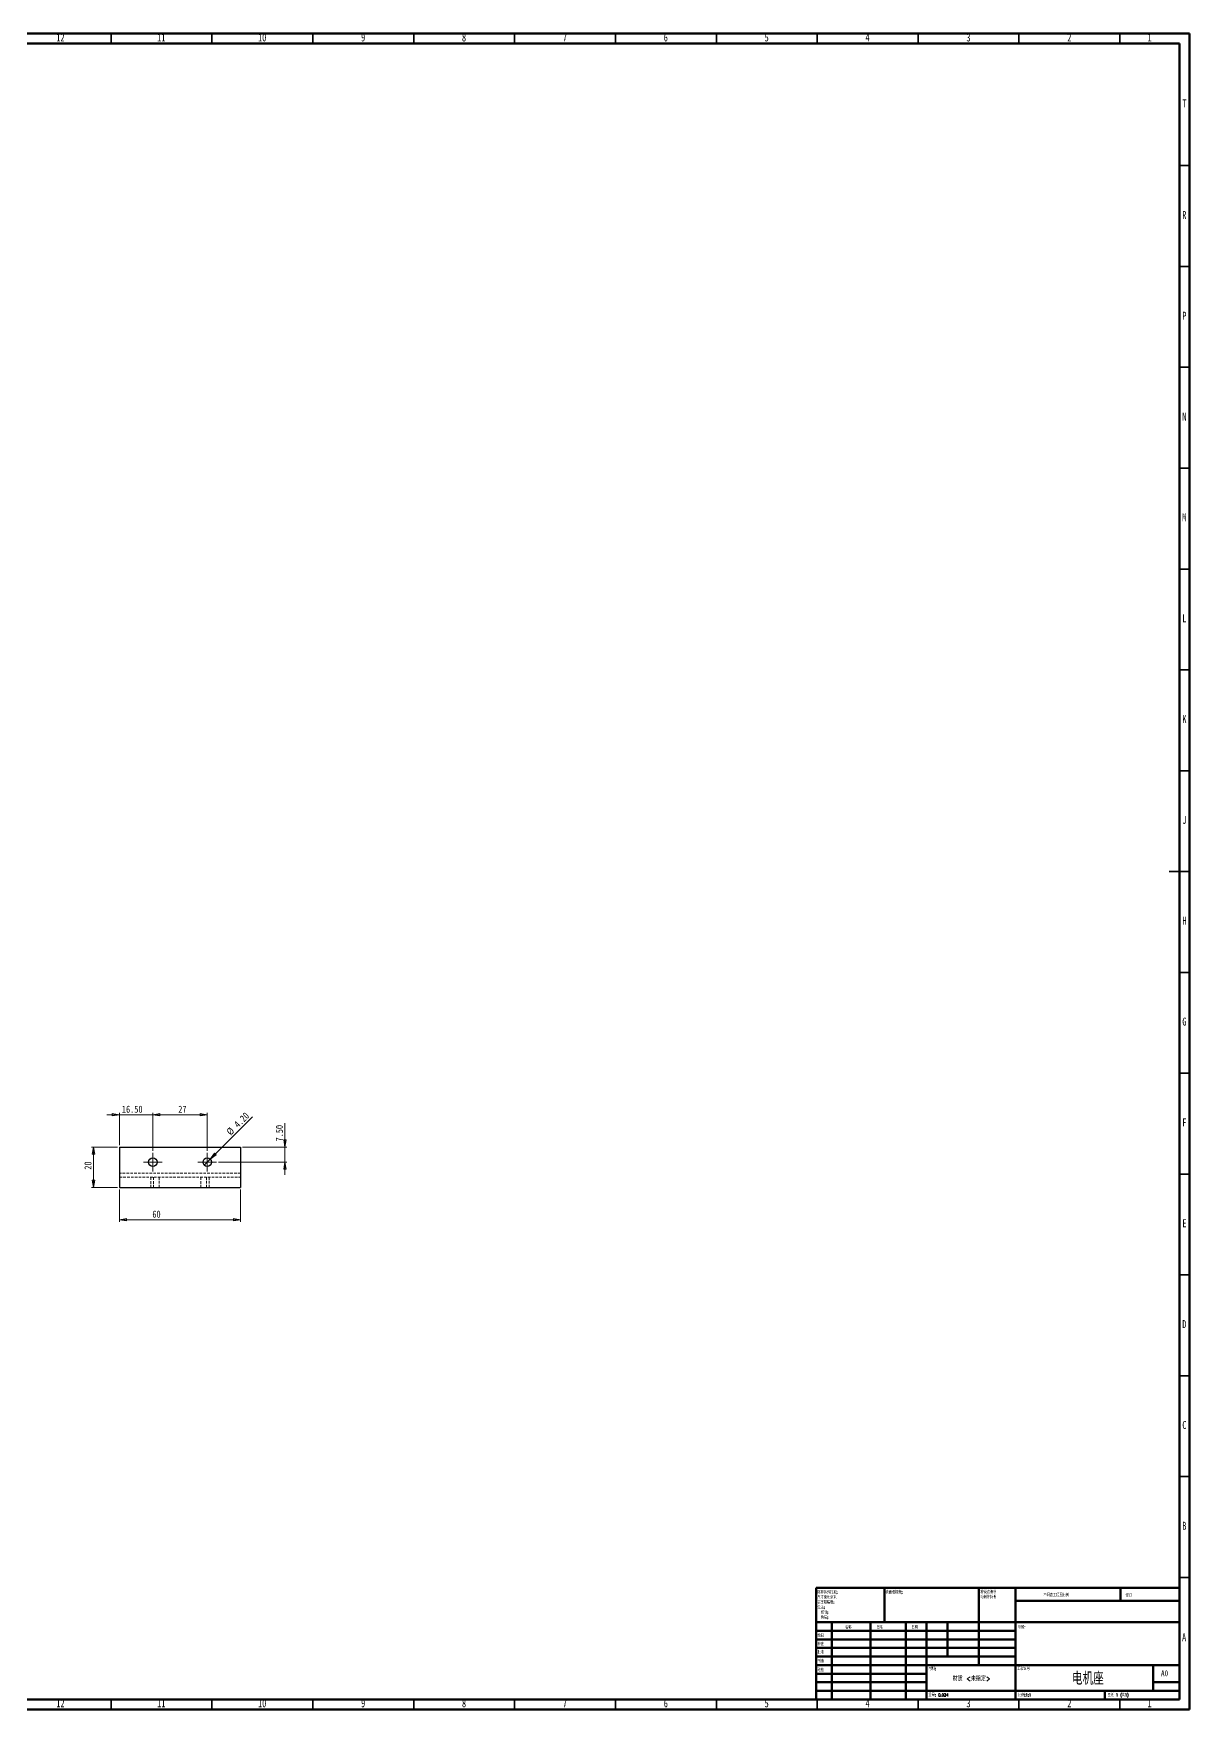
# Model space of a CAD drawing. Header units: millimetres. Extents: x 15 to 1184, y 5 to 836.
# Drawn here: x 611 to 1184, y 5 to 836 of the extents above; entities that cross this region are included whole.
import ezdxf

# ---------------------------------------------------------------- set-up
doc = ezdxf.new("R2010")
doc.units = ezdxf.units.MM
doc.linetypes.add('HIDDEN', pattern=[1.905, 1.27, -0.635])
doc.styles.add('SLDTEXTSTYLE0', font='TXT', dxfattribs={"width": 0.75, "bigfont": 'bigfont'})
doc.styles.add('SLDTEXTSTYLE1', font='TXT', dxfattribs={"width": 0.694444, "bigfont": 'bigfont'})
doc.styles.add('SLDTEXTSTYLE2', font='TXT', dxfattribs={"width": 0.75})
doc.dimstyles.new('SLDDIMSTYLE0', dxfattribs={"dimtxt": 3.5, "dimasz": 3.556, "dimexe": 0, "dimexo": 0.0625, "dimgap": 0.875, "dimtad": 1, "dimrnd": 1e-09, "dimzin": 12, "dimdsep": 46, "dimtxsty": 'SLDTEXTSTYLE2', "dimblk1": 'CLOSED', "dimblk2": 'CLOSED', "dimsah": 1, "dimcen": 0.09, "dimadec": 0, "dimazin": 3, "dimtfac": 1, "dimtmove": 0, "dimatfit": 0, "dimldrblk": 'CLOSED', "dimfxl": 1, "dimfrac": 2, "dimtolj": 1, "dimtzin": 12, "dimarcsym": 0})
doc.dimstyles.new('SLDDIMSTYLE2', dxfattribs={"dimtxt": 3.5, "dimasz": 3.556, "dimexe": 0, "dimexo": 0.0625, "dimgap": 0.875, "dimtad": 1, "dimrnd": 1e-09, "dimzin": 12, "dimdsep": 46, "dimtxsty": 'SLDTEXTSTYLE2', "dimblk1": 'CLOSED', "dimblk2": 'CLOSED', "dimsah": 1, "dimcen": 0.09, "dimadec": 0, "dimazin": 3, "dimtfac": 1, "dimtofl": 0, "dimtmove": 0, "dimatfit": 3, "dimldrblk": 'CLOSED', "dimfxl": 1, "dimfrac": 2, "dimtolj": 1, "dimtzin": 12, "dimarcsym": 0})
doc.dimstyles.new('SLDDIMSTYLE3', dxfattribs={"dimtxt": 3.5, "dimasz": 3.556, "dimexe": 0, "dimexo": 0.0625, "dimgap": 0.875, "dimtad": 1, "dimrnd": 1e-09, "dimzin": 4, "dimdsep": 46, "dimtxsty": 'SLDTEXTSTYLE2', "dimblk1": 'CLOSED', "dimblk2": 'CLOSED', "dimsah": 1, "dimcen": 0.09, "dimadec": 0, "dimazin": 1, "dimtfac": 1, "dimtmove": 0, "dimatfit": 0, "dimldrblk": 'CLOSED', "dimfxl": 1, "dimfrac": 2, "dimtolj": 1, "dimtzin": 12, "dimarcsym": 0})
doc.dimstyles.new('SLDDIMSTYLE4', dxfattribs={"dimtxt": 3.5, "dimasz": 3.556, "dimexe": 0, "dimexo": 0.0625, "dimgap": 0.875, "dimtad": 1, "dimrnd": 1e-09, "dimzin": 4, "dimdsep": 46, "dimtxsty": 'SLDTEXTSTYLE2', "dimblk1": 'NONE', "dimblk2": 'CLOSED', "dimsah": 1, "dimcen": 0, "dimadec": 0, "dimazin": 1, "dimtfac": 1, "dimtmove": 0, "dimatfit": 3, "dimldrblk": 'NONE', "dimfxl": 1, "dimfrac": 2, "dimtolj": 1, "dimtzin": 12, "dimarcsym": 0})

# ---------------------------------------------------------------- blocks, each defined once
blk = doc.blocks.new('SW_NOTE_0')
at = {"color": 0, "linetype": 'Continuous', "lineweight": 0, "char_height": 1.5, "attachment_point": 1, "style": 'SLDTEXTSTYLE0'}
for s, insert in [('\\M+18F9C\\M+194F1另\\M+18A4F\\M+18E77\\M+192E8:', (0, 1.93)), ('\\M+1955C\\M+196CA\\M+19165糙\\M+19378:', (0, -3.07)), ('\\M+18EDA\\M+190A1\\M+18E67\\M+19770\\M+19F7C\\M+195C4', (0, -0.57)), ('\\M+18CF6\\M+18DB7:', (0, -5.57)), ('线\\M+190AB:', (1.69, -8.07)), ('\\M+18A70\\M+19378:', (1.69, -10.57))]:
    blk.add_mtext(s, dxfattribs=dict(at, insert=insert))
blk = doc.blocks.new('SW_NOTE_1')
at = {"color": 0, "linetype": 'Continuous', "lineweight": 0, "char_height": 1.5, "attachment_point": 1, "style": 'SLDTEXTSTYLE0'}
for s, insert in [('\\M+18FAB锐边\\M+190B4\\M+18F9C', (0, 1.93)), ('\\M+196D1\\M+18E68\\M+19BF3\\M+190DC\\M+19266', (0, -0.57))]:
    blk.add_mtext(s, dxfattribs=dict(at, insert=insert))
blk = doc.blocks.new('_Closed')
at = {"color": 0, "linetype": 'ByBlock', "lineweight": -2}
for p, q in [((-1, 0.166667), (0, 0)), ((-1, 0.166667), (-1, -0.166667)), ((0, 0), (-1, -0.166667)), ((0, 0), (-1, 0))]:
    blk.add_line(p, q, dxfattribs=at)
blk = doc.blocks.new('_D_19')
at = {"color": 7, "linetype": 'Continuous', "lineweight": 18}
for p, q in [((652.67, 283.89), (639.8, 283.89)), ((640.8, 283.89), (640.8, 263.89)), ((652.67, 263.89), (639.8, 263.89))]:
    blk.add_line(p, q, dxfattribs=at)
at = {"color": 7, "linetype": 'Continuous', "lineweight": 18, "xscale": 3.556, "yscale": 3.556}
for p, rotation in [((640.8, 283.89), 90), ((640.8, 263.89), 270)]:
    blk.add_blockref('_Closed', p, dxfattribs=dict(at, rotation=rotation))
at = {"color": 7, "linetype": 'Continuous', "lineweight": 18, "insert": (636.29, 272.65), "char_height": 3.5, "attachment_point": 1, "rotation": 90, "style": 'SLDTEXTSTYLE2'}
blk.add_mtext('20', dxfattribs=at)
blk = doc.blocks.new('_D_20')
at = {"color": 7, "linetype": 'Continuous', "lineweight": 18}
for p, q in [((653.67, 262.89), (653.67, 246.84)), ((713.67, 262.89), (713.67, 246.84)), ((653.67, 247.84), (713.67, 247.84))]:
    blk.add_line(p, q, dxfattribs=at)
at = {"color": 7, "linetype": 'Continuous', "lineweight": 18, "xscale": 3.556, "yscale": 3.556, "rotation": 180}
blk.add_blockref('_Closed', (653.67, 247.84), dxfattribs=at)
at = {"color": 7, "linetype": 'Continuous', "lineweight": 18, "xscale": 3.556, "yscale": 3.556}
blk.add_blockref('_Closed', (713.67, 247.84), dxfattribs=at)
at = {"color": 7, "linetype": 'Continuous', "lineweight": 18, "insert": (669.97, 252.36), "char_height": 3.5, "attachment_point": 1, "style": 'SLDTEXTSTYLE2'}
blk.add_mtext('60', dxfattribs=at)
blk = doc.blocks.new('_D_21')
at = {"color": 7, "linetype": 'Continuous', "lineweight": 18}
for p, q in [((653.67, 299.89), (647.33, 299.89)), ((653.67, 284.89), (653.67, 300.89)), ((670.17, 299.89), (653.67, 299.89)), ((670.17, 281.99), (670.17, 300.89)), ((670.17, 299.89), (676.52, 299.89))]:
    blk.add_line(p, q, dxfattribs=at)
at = {"color": 7, "linetype": 'Continuous', "lineweight": 18, "xscale": 3.556, "yscale": 3.556}
blk.add_blockref('_Closed', (653.67, 299.89), dxfattribs=at)
at = {"color": 7, "linetype": 'Continuous', "lineweight": 18, "xscale": 3.556, "yscale": 3.556, "rotation": 180}
blk.add_blockref('_Closed', (670.17, 299.89), dxfattribs=at)
at = {"color": 7, "linetype": 'Continuous', "lineweight": 18, "insert": (654.87, 304.4), "char_height": 3.5, "attachment_point": 1, "style": 'SLDTEXTSTYLE2'}
blk.add_mtext('16.50', dxfattribs=at)
blk = doc.blocks.new('_D_22')
at = {"color": 7, "linetype": 'Continuous', "lineweight": 18}
for p, q in [((670.17, 281.99), (670.17, 300.89)), ((670.17, 299.89), (697.17, 299.89)), ((697.17, 281.99), (697.17, 300.89))]:
    blk.add_line(p, q, dxfattribs=at)
at = {"color": 7, "linetype": 'Continuous', "lineweight": 18, "xscale": 3.556, "yscale": 3.556, "rotation": 180}
blk.add_blockref('_Closed', (670.17, 299.89), dxfattribs=at)
at = {"color": 7, "linetype": 'Continuous', "lineweight": 18, "xscale": 3.556, "yscale": 3.556}
blk.add_blockref('_Closed', (697.17, 299.89), dxfattribs=at)
at = {"color": 7, "linetype": 'Continuous', "lineweight": 18, "insert": (682.81, 304.4), "char_height": 3.5, "attachment_point": 1, "style": 'SLDTEXTSTYLE2'}
blk.add_mtext('27', dxfattribs=at)
blk = doc.blocks.new('_D_23')
at = {"color": 7, "linetype": 'Continuous', "lineweight": 18}
for p, q in [((735.67, 283.89), (735.67, 295.68)), ((714.67, 283.89), (736.67, 283.89)), ((735.67, 276.39), (735.67, 283.89)), ((702.77, 276.39), (736.67, 276.39)), ((735.67, 276.39), (735.67, 270.04))]:
    blk.add_line(p, q, dxfattribs=at)
at = {"color": 7, "linetype": 'Continuous', "lineweight": 18, "xscale": 3.556, "yscale": 3.556}
for p, rotation in [((735.67, 283.89), 270), ((735.67, 276.39), 90)]:
    blk.add_blockref('_Closed', p, dxfattribs=dict(at, rotation=rotation))
at = {"color": 7, "linetype": 'Continuous', "lineweight": 18, "insert": (731.16, 286.63), "char_height": 3.5, "attachment_point": 1, "rotation": 90, "style": 'SLDTEXTSTYLE2'}
blk.add_mtext('7.50', dxfattribs=at)
blk = doc.blocks.new('_D_24')
at = {"color": 7, "linetype": 'Continuous', "lineweight": 18}
for q in [(719.63, 298.85), (695.69, 274.91)]:
    blk.add_line((698.66, 277.87), q, dxfattribs=at)
at = {"color": 7, "linetype": 'Continuous', "lineweight": 18, "xscale": 3.556, "yscale": 3.556, "rotation": 225}
blk.add_blockref('_Closed', (698.66, 277.87), dxfattribs=at)
at = {"color": 7, "linetype": 'Continuous', "lineweight": 18, "char_height": 3.5, "attachment_point": 1, "rotation": 45, "style": 'SLDTEXTSTYLE2'}
for s, insert in [('4.20', (710.01, 295.66)), ('%%c', (706.32, 291.89))]:
    blk.add_mtext(s, dxfattribs=dict(at, insert=insert))
blk = doc.blocks.new('_None')
blk = doc.blocks.new('SW_CENTERMARKSYMBOL_5')
at = {"color": 0, "linetype": 'Continuous', "lineweight": 0}
for p, q in [((-2.5, 0), (-4.6, 0)), ((0, 0), (-2.5, 0)), ((0, 2.5), (0, 4.6)), ((0, 0), (0, 2.5)), ((0, 0), (0, -2.5)), ((0, 0), (2.5, 0)), ((2.5, 0), (4.6, 0)), ((0, -2.5), (0, -4.6))]:
    blk.add_line(p, q, dxfattribs=at)
blk = doc.blocks.new('SW_CENTERMARKSYMBOL_6')
at = {"color": 0, "linetype": 'Continuous', "lineweight": 0}
for p, q in [((-2.5, 0), (-4.6, 0)), ((0, 0), (-2.5, 0)), ((0, 2.5), (0, 4.6)), ((0, 0), (0, 2.5)), ((0, 0), (0, -2.5)), ((0, 0), (2.5, 0)), ((2.5, 0), (4.6, 0)), ((0, -2.5), (0, -4.6))]:
    blk.add_line(p, q, dxfattribs=at)

msp = doc.modelspace()

# ---------------------------------------------------------------- linework, layer by layer
at = {"color": 7, "linetype": 'Continuous', "lineweight": 70}
for p, q in [((15, 836), (1184, 836)), ((1184, 836), (1184, 5)), ((20, 831), (1179, 831)), ((1179, 831), (1179, 10)), ((1179, 10), (20, 10)), ((1184, 5), (15, 5))]:
    msp.add_line(p, q, dxfattribs=at)
at = {"color": 7, "linetype": 'Continuous', "lineweight": 35}
for p, q in [((649.5, 831), (649.5, 836)), ((699.5, 831), (699.5, 836)), ((749.5, 831), (749.5, 836)), ((799.5, 831), (799.5, 836)), ((849.5, 831), (849.5, 836)), ((899.5, 831), (899.5, 836)), ((949.5, 831), (949.5, 836)), ((999.5, 831), (999.5, 836)), ((1049.5, 831), (1049.5, 836)), ((1099.5, 831), (1099.5, 836)), ((1149.5, 831), (1149.5, 836)), ((1179, 770.5), (1184, 770.5)), ((1179, 720.5), (1184, 720.5)), ((1179, 670.5), (1184, 670.5)), ((1179, 620.5), (1184, 620.5)), ((1179, 570.5), (1184, 570.5)), ((1179, 520.5), (1184, 520.5)), ((1179, 470.5), (1184, 470.5)), ((1184.001, 420.5), (1173.999, 420.5)), ((1179, 420.5), (1184, 420.5)), ((1179, 370.5), (1184, 370.5)), ((1179, 320.5), (1184, 320.5)), ((1179, 270.5), (1184, 270.5)), ((1179, 220.5), (1184, 220.5)), ((1179, 170.5), (1184, 170.5)), ((1179, 120.5), (1184, 120.5)), ((1179, 70.5), (1184, 70.5)), ((649.5, 10), (649.5, 5)), ((699.5, 10), (699.5, 5)), ((749.5, 10), (749.5, 5)), ((799.5, 10), (799.5, 5)), ((849.5, 10), (849.5, 5)), ((899.5, 10), (899.5, 5)), ((949.5, 10), (949.5, 5)), ((999.5, 10), (999.5, 5)), ((1049.5, 10), (1049.5, 5)), ((1099.5, 10), (1099.5, 5)), ((1149.5, 10), (1149.5, 5))]:
    msp.add_line(p, q, dxfattribs=at)
at = {"color": 7, "linetype": 'Continuous', "lineweight": 25}
for p, q in [((653.675, 283.89), (653.675, 263.89)), ((653.675, 283.89), (713.675, 283.89)), ((713.675, 283.89), (713.675, 263.89)), ((653.675, 263.89), (713.675, 263.89))]:
    msp.add_line(p, q, dxfattribs=at)
at = {"color": 7, "linetype": 'HIDDEN', "lineweight": 18}
for p, q in [((713.675, 270.89), (653.675, 270.89)), ((653.675, 268.89), (713.675, 268.89)), ((669.20063, 268.89), (669.20063, 263.89)), ((670.575, 268.89), (670.575, 263.89)), ((673.40063, 263.89), (673.40063, 268.89)), ((693.94937, 268.89), (693.94937, 263.89)), ((696.775, 263.89), (696.775, 268.89)), ((698.14937, 263.89), (698.14937, 268.89))]:
    msp.add_line(p, q, dxfattribs=at)
at = {"color": 7, "linetype": 'Continuous', "lineweight": 50}
for p, q in [((999, 65.25), (1179, 65.25)), ((999, 65.25), (999, 10)), ((1032.8, 48.25), (1032.8, 65.25)), ((1079.6, 65.25), (1079.6, 27)), ((1097.8, 65.25), (1097.8, 10)), ((1179, 58.875), (1097.8, 58.875)), ((1149.8, 58.875), (1149.8, 65.25)), ((1179, 48.25), (999, 48.25)), ((1097.8, 44), (999, 44)), ((1006.8, 48.25), (1006.8, 10)), ((1025.99095, 48.25), (1025.99095, 10)), ((1043.39893, 48.25), (1043.39893, 10)), ((1053.6, 10), (1053.6, 48.25)), ((1064, 31.25), (1064, 48.25)), ((1097.8, 39.75), (999, 39.75)), ((1097.8, 35.5), (999, 35.5)), ((1097.8, 31.25), (999, 31.25)), ((1053.6, 27), (999, 27)), ((1053.6, 27), (1179, 27)), ((1166, 14.25), (1166, 27)), ((1053.6, 22.74993), (999, 22.74993)), ((1053.6, 18.5), (999, 18.5)), ((1179, 18.5), (1166, 18.5)), ((999, 14.25), (1179, 14.25)), ((1142, 10), (1142, 14.25))]:
    msp.add_line(p, q, dxfattribs=at)
at = {"color": 7, "linetype": 'Continuous', "lineweight": 25}
for centre in [(670.175, 276.39), (697.175, 276.39)]:
    msp.add_circle(centre, 2.1, dxfattribs=at)

# ---------------------------------------------------------------- block references
at = {"color": 7, "linetype": 'Continuous', "lineweight": 0}
for name, p in [('SW_CENTERMARKSYMBOL_5', (670.175, 276.39)), ('SW_CENTERMARKSYMBOL_6', (697.175, 276.39)), ('SW_NOTE_0', (999.59367, 61.98737)), ('SW_NOTE_1', (1080.30922, 62.06949))]:
    msp.add_blockref(name, p, dxfattribs=at)

# ---------------------------------------------------------------- texts
for s, insert, char_height, attachment_point, style in [('12', (624.42007, 836.06015), 3.96875, 2, 'SLDTEXTSTYLE2'), ('11', (674.42007, 836.06015), 3.96875, 2, 'SLDTEXTSTYLE2'), ('10', (724.42007, 836.06015), 3.96875, 2, 'SLDTEXTSTYLE2'), ('9', (774.46004, 836.06015), 3.96875, 2, 'SLDTEXTSTYLE2'), ('8', (824.46004, 836.06015), 3.96875, 2, 'SLDTEXTSTYLE2'), ('7', (874.46004, 836.06015), 3.96875, 2, 'SLDTEXTSTYLE2'), ('6', (924.46004, 836.06015), 3.96875, 2, 'SLDTEXTSTYLE2'), ('5', (974.46004, 836.06015), 3.96875, 2, 'SLDTEXTSTYLE2'), ('4', (1024.46004, 836.06015), 3.96875, 2, 'SLDTEXTSTYLE2'), ('3', (1074.46004, 836.06015), 3.96875, 2, 'SLDTEXTSTYLE2'), ('2', (1124.46004, 836.06015), 3.96875, 2, 'SLDTEXTSTYLE2'), ('1', (1164.21004, 836.06015), 3.96875, 2, 'SLDTEXTSTYLE2'), ('T', (1181.48806, 803.31015), 3.96875, 2, 'SLDTEXTSTYLE2'), ('R', (1181.44442, 748.06015), 3.96875, 2, 'SLDTEXTSTYLE2'), ('P', (1181.48484, 698.06015), 3.96875, 2, 'SLDTEXTSTYLE2'), ('N', (1181.46371, 648.06015), 3.96875, 2, 'SLDTEXTSTYLE2'), ('M', (1181.36174, 598.06015), 3.96875, 2, 'SLDTEXTSTYLE2'), ('L', (1181.45452, 548.06015), 3.96875, 2, 'SLDTEXTSTYLE2'), ('K', (1181.48852, 498.06015), 3.96875, 2, 'SLDTEXTSTYLE2'), ('J', (1181.46509, 448.06015), 3.96875, 2, 'SLDTEXTSTYLE2'), ('H', (1181.49035, 398.06015), 3.96875, 2, 'SLDTEXTSTYLE2'), ('G', (1181.48668, 348.06015), 3.96875, 2, 'SLDTEXTSTYLE2'), ('F', (1181.45774, 298.06015), 3.96875, 2, 'SLDTEXTSTYLE2'), ('E', (1181.50781, 248.06015), 3.96875, 2, 'SLDTEXTSTYLE2'), ('D', (1181.45269, 198.06015), 3.96875, 2, 'SLDTEXTSTYLE2'), ('C', (1181.45866, 148.06015), 3.96875, 2, 'SLDTEXTSTYLE2'), ('B', (1181.4706, 98.06015), 3.96875, 2, 'SLDTEXTSTYLE2'), ('\\M+1955C\\M+196CA\\M+19165糙\\M+19378:', (1033.37129, 63.91927), 1.5, 1, 'SLDTEXTSTYLE0'), ('\\M+19573调\\M+190AE\\M+18D48\\M+192F6图\\M+194E4\\M+197E1', (1111.61464, 62.53299), 1.5, 1, 'SLDTEXTSTYLE0'), ('\\M+18F43订', (1152.32758, 62.33491), 1.5, 1, 'SLDTEXTSTYLE0'), ('绘\\M+190A7', (999.68467, 42.42971), 1.5, 1, 'SLDTEXTSTYLE0'), ('\\M+196BC\\M+18FCC', (1013.32224, 46.50148), 1.5, 1, 'SLDTEXTSTYLE0'), ('签\\M+196BC', (1029.03359, 46.56176), 1.5, 1, 'SLDTEXTSTYLE0'), ('\\M+193FA\\M+18AFA', (1046.2147, 46.57618), 1.5, 1, 'SLDTEXTSTYLE0'), ('标题:', (1098.95619, 46.57618), 1.5, 1, 'SLDTEXTSTYLE0'), ('A', (1181.33969, 42.81015), 3.96875, 2, 'SLDTEXTSTYLE2'), ('\\M+194E1\\M+18F79', (999.62163, 34.17683), 1.5, 1, 'SLDTEXTSTYLE0'), ('检查', (999.62358, 38.15441), 1.5, 1, 'SLDTEXTSTYLE0'), ('验检', (999.67686, 25.34965), 1.5, 1, 'SLDTEXTSTYLE0'), ('\\M+190A7\\M+191A2', (999.68219, 29.7337), 1.5, 1, 'SLDTEXTSTYLE0'), ('\\M+18DDE\\M+197BF:', (1054.64586, 25.98606), 1.5, 1, 'SLDTEXTSTYLE0'), ('\\M+18D48\\M+192F6图\\M+18D86', (1098.62865, 25.98606), 1.5, 1, 'SLDTEXTSTYLE0'), ('\\M+18DDE质 <\\M+196A2\\M+18E77\\M+192E8>', (1075.9665, 21.48557), 2.38125, 2, 'SLDTEXTSTYLE0'), ('电\\M+18AF7\\M+18DC0', (1133.62501, 23.60691), 6.35, 2, 'SLDTEXTSTYLE0'), ('A0', (1169.87116, 24.40639), 2.910417, 1, 'SLDTEXTSTYLE2'), ('12', (624.42007, 10.06015), 3.96875, 2, 'SLDTEXTSTYLE2'), ('11', (674.42007, 10.06015), 3.96875, 2, 'SLDTEXTSTYLE2'), ('10', (724.42007, 10.06015), 3.96875, 2, 'SLDTEXTSTYLE2'), ('9', (774.46004, 10.06015), 3.96875, 2, 'SLDTEXTSTYLE2'), ('8', (824.46004, 10.06015), 3.96875, 2, 'SLDTEXTSTYLE2'), ('7', (874.46004, 10.06015), 3.96875, 2, 'SLDTEXTSTYLE2'), ('6', (924.46004, 10.06015), 3.96875, 2, 'SLDTEXTSTYLE2'), ('5', (974.46004, 10.06015), 3.96875, 2, 'SLDTEXTSTYLE2'), ('4', (1024.46004, 10.06015), 3.96875, 2, 'SLDTEXTSTYLE2'), ('\\M+18F64\\M+197CA: 0.024', (1054.61781, 12.94931), 1.4986, 1, 'SLDTEXTSTYLE0'), ('3', (1074.46004, 10.06015), 3.96875, 2, 'SLDTEXTSTYLE2'), ('\\M+194E4\\M+197E1:1:1', (1099.07397, 12.90009), 1.5, 1, 'SLDTEXTSTYLE0'), ('2', (1124.46004, 10.06015), 3.96875, 2, 'SLDTEXTSTYLE2'), ('图纸 1 (\\M+18BA41)', (1143.47829, 12.90009), 1.5, 1, 'SLDTEXTSTYLE1'), ('1', (1164.21004, 10.06015), 3.96875, 2, 'SLDTEXTSTYLE2')]:
    msp.add_mtext(s, dxfattribs=dict(at, insert=insert, char_height=char_height, attachment_point=attachment_point, style=style))

# ---------------------------------------------------------------- dimensions: what is measured, and where the dimension line sits
at = {"color": 7, "linetype": 'Continuous', "lineweight": 18}
for base, p1, p2, dimstyle, picture, middle in [((653.675, 299.89), (670.175, 280.99), (653.675, 283.89), 'SLDDIMSTYLE3', '_D_21', (660.69335, 299.89)), ((697.175, 299.89), (670.175, 280.99), (697.175, 280.99), 'SLDDIMSTYLE2', '_D_22', (685.39829, 299.89)), ((713.675, 247.84495), (653.675, 263.89), (713.675, 263.89), 'SLDDIMSTYLE2', '_D_20', (672.55728, 247.84495))]:
    dim = msp.add_linear_dim(base=base, p1=p1, p2=p2, dimstyle=dimstyle, dxfattribs=at)
    dim.commit()
    dim.dimension.update_dxf_attribs({"geometry": picture, "text_midpoint": middle, "dimtype": 160})
dim = msp.add_diameter_dim_2p(p1=(695.69008, 274.90508), p2=(698.65992, 277.87492), dimstyle='SLDDIMSTYLE4', dxfattribs=at)
dim.commit()
dim.dimension.update_dxf_attribs({"geometry": '_D_24', "text_midpoint": (714.67501, 293.89001), "dimtype": 163})
for base, p1, p2, dimstyle, picture, middle in [((735.675, 283.89), (701.775, 276.39), (713.675, 283.89), 'SLDDIMSTYLE3', '_D_23', (735.675, 291.15799)), ((640.80381, 263.89), (653.675, 283.89), (653.675, 263.89), 'SLDDIMSTYLE0', '_D_19', (640.80381, 275.23668))]:
    dim = msp.add_linear_dim(base=base, p1=p1, p2=p2, angle=90, dimstyle=dimstyle, dxfattribs=at)
    dim.commit()
    dim.dimension.update_dxf_attribs({"geometry": picture, "text_midpoint": middle, "dimtype": 160})

doc.saveas('drawing.dxf')
